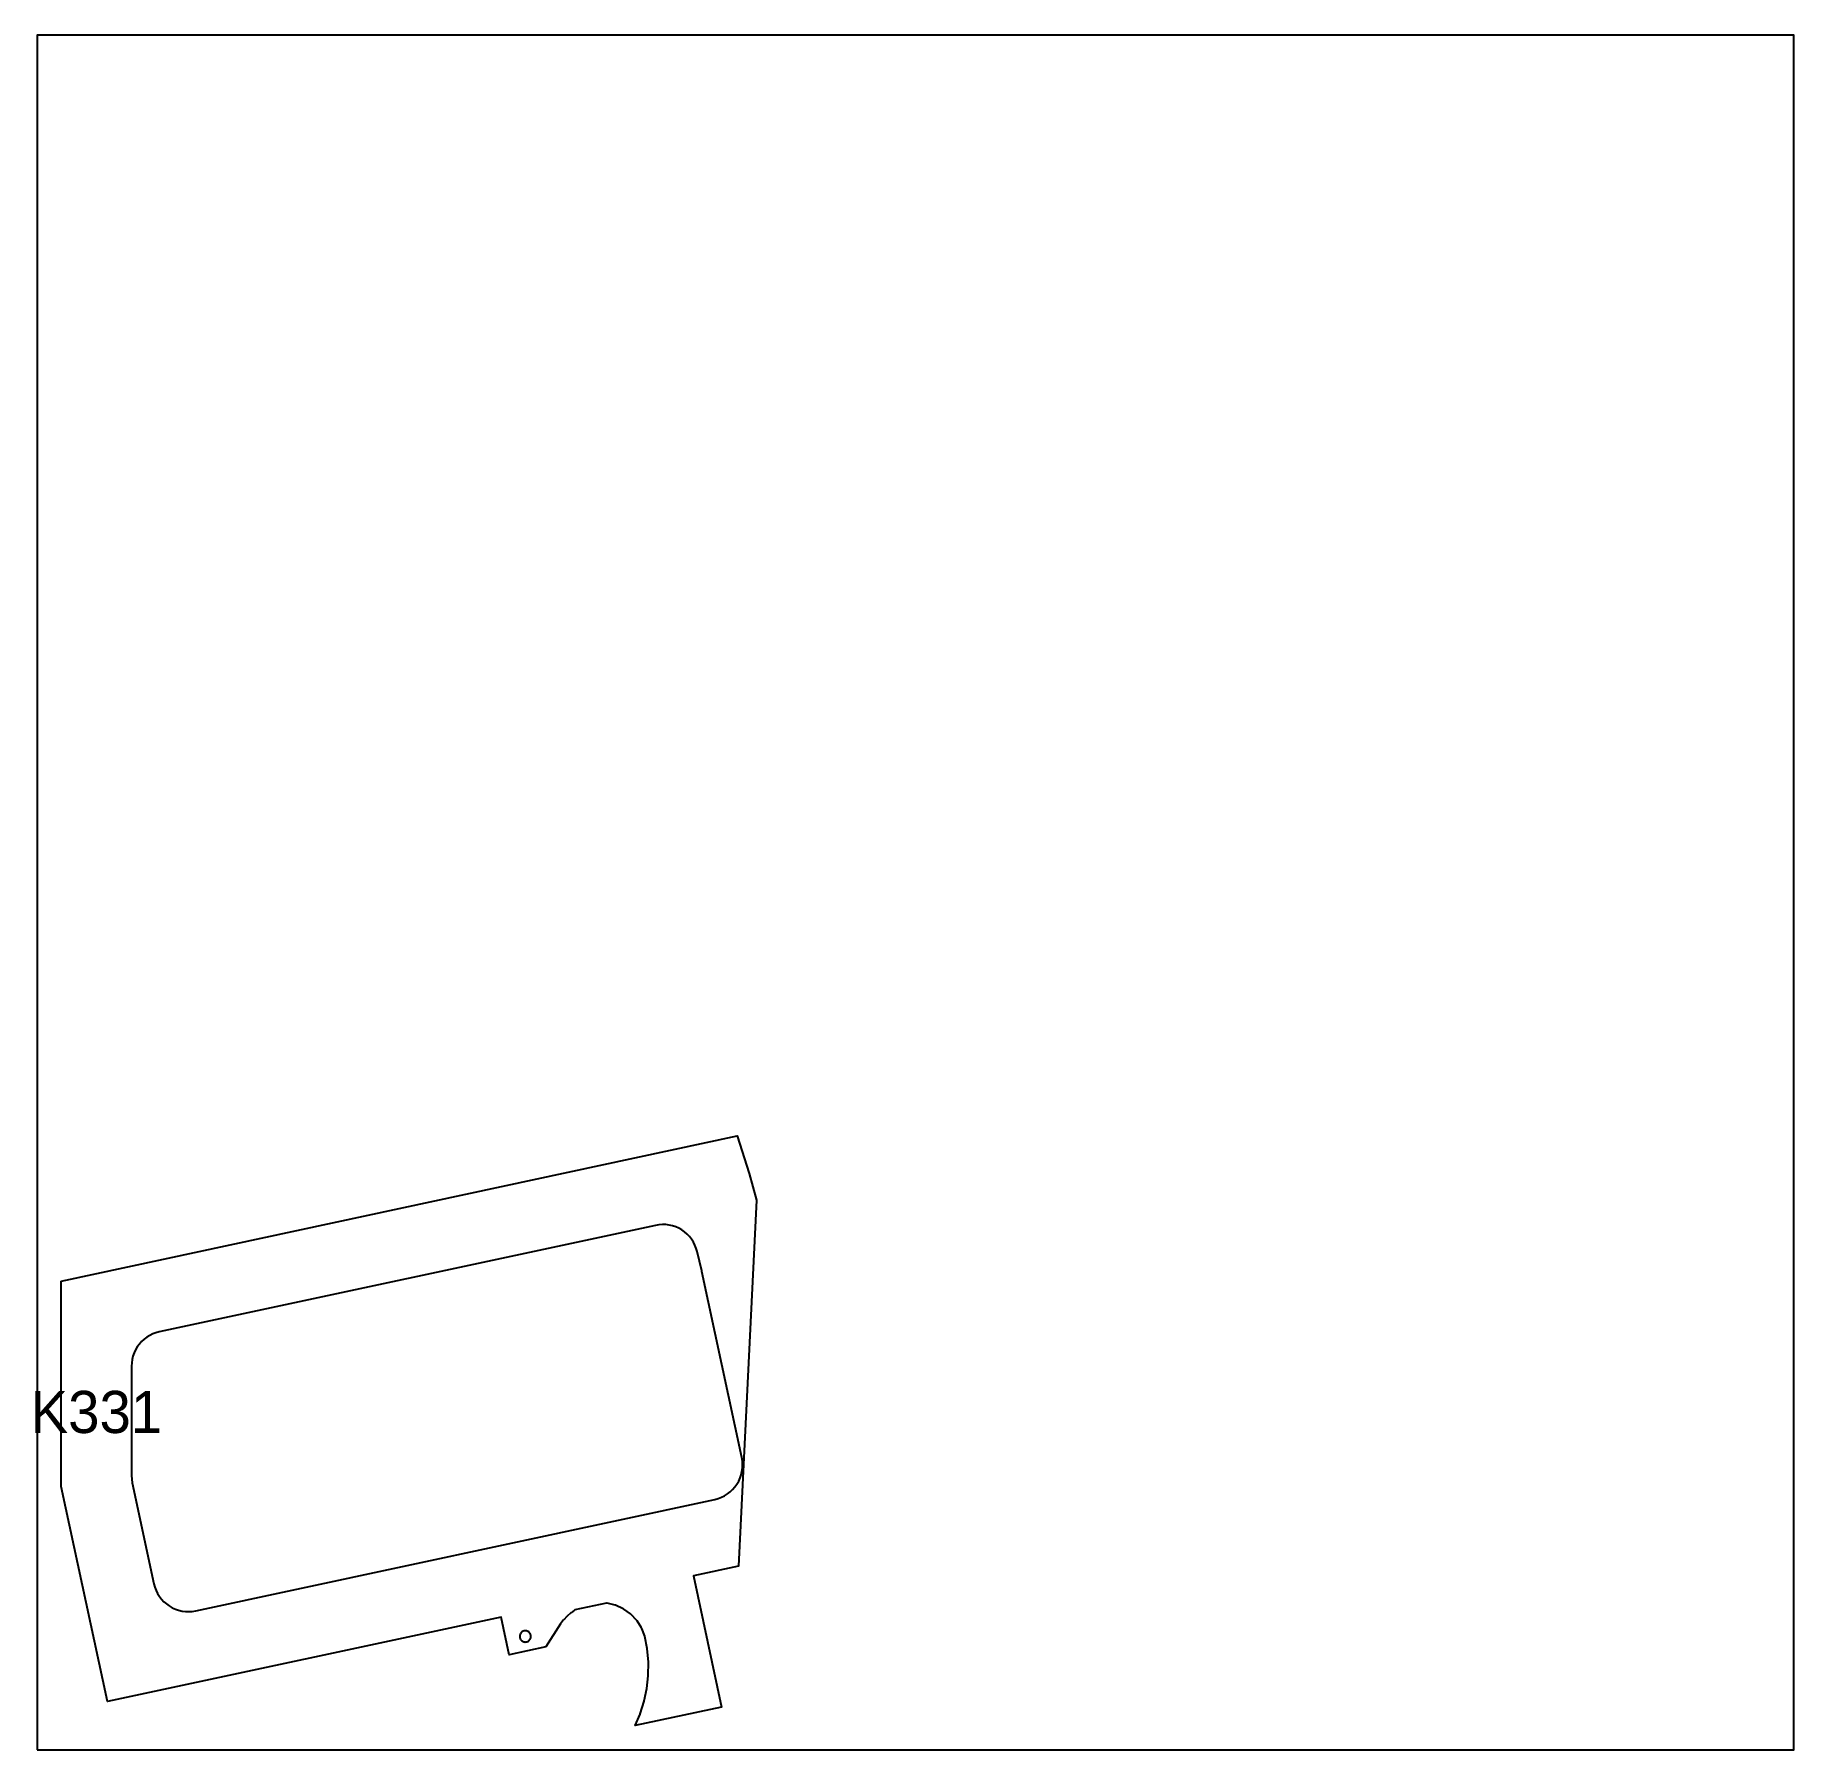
# Model space of a CAD drawing. Header units: millimetres. Extents: x -1 to 1250, y 0 to 1220.
import ezdxf
from ezdxf.enums import TextEntityAlignment as Align

# ---------------------------------------------------------------- set-up
doc = ezdxf.new("R2010")
doc.units = ezdxf.units.MM
for name, color, linetype in [('DECOUPE', 1, 'Continuous'), ('PANNEAU', 8, 'Continuous'), ('REPERES', 5, 'Continuous')]:
    doc.layers.add(name, color=color, linetype=linetype)

msp = doc.modelspace()

# ---------------------------------------------------------------- linework, layer by layer
at = {"layer": 'DECOUPE'}
for points in [[(17.2, 333.54), (498.12, 436.78), (506.7, 410.1), (511.97, 391.15), (512, 391.15), (512, 391.15), (512, 391.15), (512, 391.11), (512, 391.07), (499.19, 130.68), (466.96, 123.77), (487, 30.39), (425.54, 17.2), (425.55, 17.22), (429.06, 25.4), (429.13, 25.59), (431.98, 34.64), (432.03, 34.83), (433.87, 43.55), (433.9, 43.74), (434.89, 52.59), (434.9, 52.79), (435.01, 62.29), (435, 62.49), (434.15, 71.95), (434.12, 72.15), (432.5, 80.52), (432.46, 80.7), (432.4, 80.87), (430.24, 86.41), (430.16, 86.58), (430.06, 86.75), (426.88, 91.78), (426.77, 91.94), (426.64, 92.08), (422.56, 96.41), (422.42, 96.55), (422.27, 96.67), (417.42, 100.14), (417.26, 100.24), (417.09, 100.33), (411.68, 102.81), (411.5, 102.88), (411.32, 102.94), (405.54, 104.33), (405.35, 104.37), (405.24, 104.38), (382.69, 99.54), (382.51, 99.43), (379.92, 97.59), (379.76, 97.46), (377.07, 95.1), (376.91, 94.94), (374.78, 92.58), (374.65, 92.41), (372.54, 89.53), (362.03, 73.26), (335.88, 67.65), (330.14, 94.39), (50.05, 34.27), (17.2, 187.28)], [(440.1, 373.18), (86.95, 297.37), (84.61, 296.75), (82.33, 295.9), (80.15, 294.84), (78.09, 293.57), (76.15, 292.1), (74.37, 290.46), (72.76, 288.65), (71.32, 286.69), (70.09, 284.6), (69.06, 282.4), (68.25, 280.11), (67.67, 277.76), (67.32, 275.36), (67.2, 272.93), (67.2, 195.24), (67.34, 192.6), (67.76, 189.99), (83.19, 118.09), (83.82, 115.72), (84.69, 113.42), (85.77, 111.22), (87.06, 109.14), (88.55, 107.19), (90.23, 105.4), (92.07, 103.78), (94.06, 102.35), (96.18, 101.12), (98.42, 100.1), (100.74, 99.31), (103.13, 98.75), (105.56, 98.43), (108.01, 98.34), (110.46, 98.5), (112.88, 98.9), (482.24, 178.19), (484.61, 178.82), (486.91, 179.68), (489.11, 180.76), (491.2, 182.05), (493.14, 183.55), (494.94, 185.22), (496.56, 187.06), (497.99, 189.06), (499.22, 191.18), (500.23, 193.41), (501.02, 195.73), (501.58, 198.12), (501.91, 200.55), (501.99, 203.01), (501.83, 205.45), (501.44, 207.88), (473, 340.36), (472.89, 340.84), (469.68, 354.47), (469.01, 356.8), (468.12, 359.05), (467.01, 361.21), (465.7, 363.25), (464.2, 365.15), (462.53, 366.9), (460.69, 368.48), (458.71, 369.87), (456.6, 371.06), (454.39, 372.05), (452.09, 372.81), (449.73, 373.35), (447.32, 373.66), (444.9, 373.74), (442.49, 373.58)], [(347.24, 84.71), (346.85, 84.67), (346.45, 84.6), (346.07, 84.49), (345.7, 84.34), (345.35, 84.15), (345.02, 83.93), (344.71, 83.68), (344.43, 83.4), (344.17, 83.09), (343.95, 82.76), (343.77, 82.4), (343.62, 82.03), (343.5, 81.65), (343.43, 81.26), (343.39, 80.86), (343.4, 80.46), (343.44, 80.07), (343.53, 79.68), (343.65, 79.3), (343.81, 78.93), (344, 78.58), (344.23, 78.26), (344.49, 77.96), (344.78, 77.68), (345.1, 77.44), (345.43, 77.22), (345.79, 77.05), (346.16, 76.9), (346.55, 76.8), (346.94, 76.74), (347.34, 76.71), (347.74, 76.73), (348.13, 76.78), (348.52, 76.87), (348.9, 77.01), (349.26, 77.17), (349.6, 77.38), (349.92, 77.61), (350.22, 77.88), (350.49, 78.18), (350.72, 78.5), (350.93, 78.84), (351.1, 79.2), (351.23, 79.58), (351.32, 79.97), (351.38, 80.36), (351.39, 80.76), (351.37, 81.16), (351.3, 81.55), (351.2, 81.94), (351.06, 82.31), (350.88, 82.67), (350.67, 83), (350.42, 83.32), (350.15, 83.61), (349.85, 83.87), (349.52, 84.1), (349.17, 84.29), (348.81, 84.45), (348.43, 84.57), (348.04, 84.66), (347.64, 84.7)]]:
    msp.add_lwpolyline(points, close=True, dxfattribs=at)
at = {"layer": 'PANNEAU'}
msp.add_lwpolyline([(0, 0), (1250, 0), (1250, 1220), (0, 1220)], close=True, dxfattribs=at)

# ---------------------------------------------------------------- texts
at = {"layer": 'REPERES'}
msp.add_text('K331', height=30, dxfattribs=at).set_placement((42.2, 240.4), align=Align.MIDDLE_CENTER)

doc.saveas('drawing.dxf')
